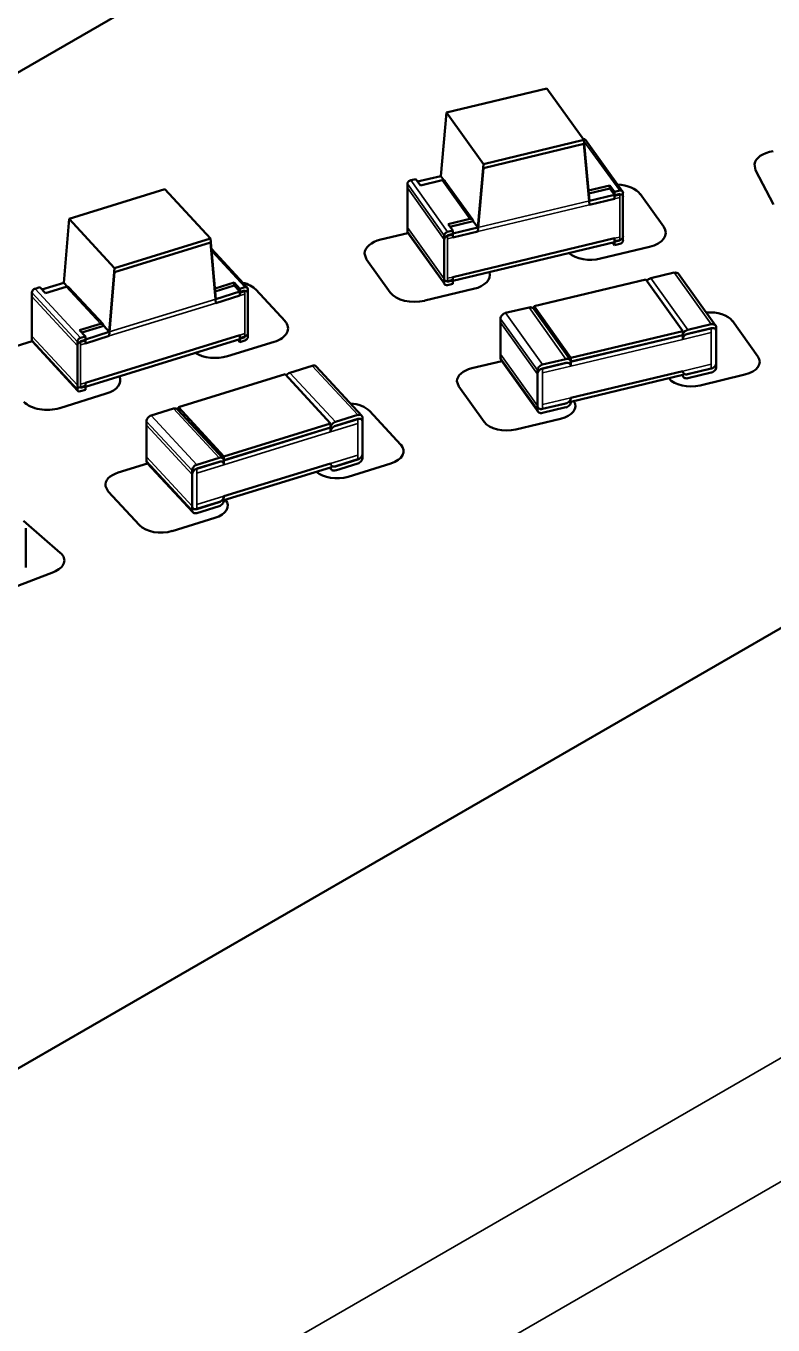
# Model space of a CAD drawing. Header units: inches. Extents: x -24.6 to 49, y -43 to 20.8.
# Drawn here: x 14.621 to 15.351, y 13.016 to 14.285 of the extents above; entities that cross this region are included whole.
import ezdxf

# ---------------------------------------------------------------- set-up
doc = ezdxf.new("R2010")
doc.units = ezdxf.units.IN
doc.header["$MEASUREMENT"] = 0
doc.layers.add('Visible (ANSI)', color=7, linetype='Continuous', lineweight=50)
doc.layers.add('Visible Narrow (ANSI)', color=7, linetype='Continuous', lineweight=35)

msp = doc.modelspace()

# ---------------------------------------------------------------- linework, layer by layer
at = {"layer": 'Visible (ANSI)'}
for p, q in [((12.3169, 12.9139), (14.8737, 14.3901)), ((15.0321, 14.2007), (15.1303, 14.2242)), ((15.1303, 14.2242), (15.1664, 14.1738)), ((15.0266, 14.1386), (15.0321, 14.2007)), ((15.0321, 14.2007), (15.0682, 14.1503)), ((15.0682, 14.1503), (15.1664, 14.1738)), ((15.0682, 14.1464), (15.1664, 14.1699)), ((15.1664, 14.1738), (15.1719, 14.1143)), ((15.1664, 14.1699), (15.1719, 14.1105)), ((15.2042, 14.1234), (15.1681, 14.1738)), ((15.0628, 14.0882), (15.0682, 14.1503)), ((15.0628, 14.0844), (15.0682, 14.1464)), ((15.334, 14.1443), (15.333, 14.1501)), ((15.3516, 14.1109), (15.334, 14.1443)), ((16.121, 14.1371), (13.5069, 12.6279)), ((14.9939, 14.0884), (14.9939, 14.1308)), ((14.9939, 14.0845), (14.9939, 14.1269)), ((14.9972, 14.1345), (15.0021, 14.1356)), ((15.0021, 14.1356), (15.0066, 14.1293)), ((15.0038, 14.1332), (15.0266, 14.1386)), ((15.0066, 14.1293), (15.0279, 14.1344)), ((15.0266, 14.1386), (15.0297, 14.1344)), ((15.0579, 14.0958), (15.0307, 14.1336)), ((15.1919, 14.1294), (15.171, 14.1244)), ((15.1964, 14.1231), (15.1919, 14.1294)), ((15.1919, 14.1294), (15.1919, 14.1265)), ((14.6634, 14.0967), (14.7571, 14.1256)), ((14.7571, 14.1256), (14.8017, 14.0775)), ((15.1712, 14.1215), (15.1919, 14.1265)), ((15.1719, 14.1143), (15.1964, 14.1202)), ((15.1719, 14.1105), (15.1964, 14.1163)), ((15.1919, 14.1265), (15.1964, 14.1202)), ((15.1964, 14.1231), (15.2014, 14.1243)), ((15.1964, 14.1231), (15.1964, 14.1202)), ((15.1964, 14.1192), (15.2014, 14.1204)), ((15.1964, 14.1192), (15.1964, 14.1163)), ((15.2046, 14.0797), (15.2046, 14.1221)), ((15.2046, 14.0759), (15.2046, 14.1183)), ((15.2213, 14.1211), (15.2445, 14.0888)), ((14.6582, 14.0343), (14.6634, 14.0967)), ((14.6634, 14.0967), (14.7079, 14.0486)), ((15.055, 14.0966), (15.0337, 14.0915)), ((15.0337, 14.0915), (15.0382, 14.0852)), ((15.0355, 14.0891), (15.0583, 14.0945)), ((15.0583, 14.0945), (15.0628, 14.0882)), ((14.7079, 14.0486), (14.8017, 14.0775)), ((14.8017, 14.0775), (14.8069, 14.0183)), ((14.968, 14.0766), (14.9945, 14.0829)), ((15.0304, 14.0328), (14.9943, 14.0832)), ((15.03, 14.038), (15.03, 14.0804)), ((15.03, 14.0341), (15.03, 14.0765)), ((15.0333, 14.0841), (15.0382, 14.0852)), ((15.0333, 14.0802), (15.0382, 14.0814)), ((15.0382, 14.0823), (15.0628, 14.0882)), ((15.0382, 14.0823), (15.0382, 14.0852)), ((15.0382, 14.0785), (15.0628, 14.0844)), ((15.0382, 14.0785), (15.0382, 14.0814)), ((15.0382, 14.0399), (15.1964, 14.0778)), ((15.1964, 14.0778), (15.1964, 14.0749)), ((15.1964, 14.0749), (15.2014, 14.076)), ((14.7079, 14.0447), (14.8017, 14.0736)), ((14.8017, 14.0736), (14.8069, 14.0145)), ((14.8376, 14.0294), (14.8026, 14.0673)), ((15.0382, 14.0361), (15.1964, 14.0739)), ((15.2305, 14.0693), (15.1828, 14.0579)), ((15.1964, 14.071), (15.1947, 14.0735)), ((15.1964, 14.0739), (15.1964, 14.071)), ((15.1964, 14.071), (15.2014, 14.0722)), ((14.954, 14.0571), (14.952, 14.0628)), ((14.9772, 14.0248), (14.954, 14.0571)), ((14.7027, 13.9862), (14.7079, 14.0486)), ((14.7027, 13.9823), (14.7079, 14.0447)), ((15.0382, 14.037), (15.0382, 14.0399)), ((15.2317, 14.0387), (15.2546, 14.0442)), ((15.2951, 13.9925), (15.2589, 14.0429)), ((14.6301, 14.0285), (14.6347, 14.03)), ((14.6347, 14.03), (14.6403, 14.024)), ((14.6368, 14.0277), (14.6582, 14.0343)), ((14.6403, 14.024), (14.6606, 14.0302)), ((14.6582, 14.0343), (14.6618, 14.0304)), ((14.6966, 13.9937), (14.6632, 14.0297)), ((14.8248, 14.0345), (14.806, 14.0287)), ((14.8062, 14.0259), (14.8248, 14.0316)), ((14.8069, 14.0183), (14.8303, 14.0256)), ((14.8303, 14.0285), (14.8248, 14.0345)), ((14.8248, 14.0345), (14.8248, 14.0316)), ((14.8248, 14.0316), (14.8303, 14.0256)), ((14.8303, 14.0285), (14.835, 14.0299)), ((14.8303, 14.0285), (14.8303, 14.0256)), ((14.8303, 14.0246), (14.835, 14.0261)), ((14.8381, 13.9856), (14.8381, 14.028)), ((14.8459, 14.0276), (14.8744, 13.9968)), ((15.0587, 14.0282), (15.0109, 14.0168)), ((15.0333, 14.0358), (15.0382, 14.037)), ((15.0333, 14.032), (15.0382, 14.0332)), ((15.0382, 14.0332), (15.0382, 14.0361)), ((15.1177, 14.0114), (15.2268, 14.0375)), ((15.263, 13.9871), (15.2268, 14.0375)), ((14.6269, 13.9822), (14.6269, 14.0247)), ((14.6269, 13.9784), (14.6269, 14.0208)), ((14.8069, 14.0145), (14.8303, 14.0217)), ((14.8303, 14.0246), (14.8303, 14.0217)), ((14.8381, 13.9817), (14.8381, 14.0241)), ((15.0899, 14.0048), (15.1128, 14.0102)), ((15.1532, 13.9586), (15.1171, 14.009)), ((15.1538, 13.961), (15.1177, 14.0114)), ((15.1177, 14.0082), (15.1177, 14.0114)), ((14.694, 13.9941), (14.6737, 13.9879)), ((14.6737, 13.9879), (14.6793, 13.9819)), ((14.6758, 13.9856), (14.6972, 13.9922)), ((14.6972, 13.9922), (14.7027, 13.9862)), ((15.0849, 13.9645), (15.0849, 13.9992)), ((15.0849, 13.9607), (15.0849, 13.9954)), ((15.1538, 13.961), (15.263, 13.9871)), ((15.263, 13.9828), (15.263, 13.9871)), ((15.2679, 13.9883), (15.2908, 13.9938)), ((15.2679, 13.9844), (15.2908, 13.9899)), ((15.2957, 13.9559), (15.2957, 13.9906)), ((15.3116, 13.997), (15.3364, 13.9623)), ((14.6013, 13.969), (14.6273, 13.9771)), ((14.672, 13.9288), (14.6275, 13.9769)), ((14.6715, 13.9341), (14.6715, 13.9766)), ((14.6746, 13.9804), (14.6793, 13.9819)), ((14.6746, 13.9766), (14.6793, 13.978)), ((14.6793, 13.979), (14.7027, 13.9862)), ((14.6793, 13.9365), (14.8303, 13.9831)), ((14.6793, 13.9751), (14.7027, 13.9823)), ((14.6793, 13.979), (14.6793, 13.9819)), ((14.6793, 13.9327), (14.8303, 13.9793)), ((14.6793, 13.9751), (14.6793, 13.978)), ((14.8638, 13.9766), (14.8182, 13.9625)), ((14.8303, 13.9764), (14.8282, 13.9786)), ((14.8303, 13.9831), (14.8303, 13.9803)), ((14.8303, 13.9803), (14.835, 13.9817)), ((14.8303, 13.9793), (14.8303, 13.9764)), ((14.8303, 13.9764), (14.835, 13.9778)), ((15.1538, 13.9572), (15.263, 13.9832)), ((15.263, 13.9789), (15.263, 13.9832)), ((15.2957, 13.952), (15.2957, 13.9867)), ((14.6715, 13.9303), (14.6715, 13.9727)), ((14.879, 13.9464), (14.9009, 13.9532)), ((14.9494, 13.9043), (14.9048, 13.9524)), ((15.057, 13.9508), (15.0862, 13.9578)), ((15.1217, 13.9083), (15.0855, 13.9587)), ((15.126, 13.9544), (15.1489, 13.9598)), ((15.126, 13.9505), (15.1489, 13.956)), ((15.1538, 13.9567), (15.1538, 13.961)), ((15.1538, 13.9528), (15.1538, 13.9572)), ((15.1538, 13.9572), (15.1538, 13.9572)), ((15.2679, 13.9449), (15.2908, 13.9504)), ((14.6793, 13.9336), (14.6793, 13.9365)), ((14.7702, 13.9128), (14.8744, 13.945)), ((14.9189, 13.8969), (14.8744, 13.945)), ((15.0442, 13.933), (15.0424, 13.9382)), ((15.1211, 13.9141), (15.1211, 13.9488)), ((15.1211, 13.9103), (15.1211, 13.945)), ((15.1538, 13.922), (15.263, 13.948)), ((15.1538, 13.9181), (15.263, 13.9442)), ((15.2636, 13.9423), (15.2623, 13.944)), ((15.2679, 13.941), (15.2908, 13.9465)), ((15.3236, 13.9445), (15.28, 13.934)), ((14.6997, 13.926), (14.6542, 13.9119)), ((14.6746, 13.9322), (14.6793, 13.9336)), ((14.6746, 13.9283), (14.6793, 13.9298)), ((14.6793, 13.9298), (14.6793, 13.9327)), ((15.0691, 13.8984), (15.0442, 13.933)), ((14.7436, 13.9046), (14.7655, 13.9114)), ((14.8147, 13.8647), (14.7702, 13.9128)), ((14.7702, 13.9098), (14.7702, 13.9128)), ((15.126, 13.911), (15.1489, 13.9164)), ((15.126, 13.9071), (15.1489, 13.9126)), ((14.7389, 13.8641), (14.7389, 13.8988)), ((14.8139, 13.8625), (14.7694, 13.9106)), ((14.9236, 13.8983), (14.9455, 13.9051)), ((14.9236, 13.8944), (14.9455, 13.9012)), ((14.9501, 13.8674), (14.9501, 13.9022)), ((14.9501, 13.8636), (14.9501, 13.8983)), ((14.9568, 13.9092), (14.9875, 13.8761)), ((15.1436, 13.9014), (15.0999, 13.891)), ((14.7389, 13.8603), (14.7389, 13.895)), ((14.8147, 13.8647), (14.9189, 13.8969)), ((14.8147, 13.8609), (14.9189, 13.893)), ((14.9189, 13.8925), (14.9189, 13.8969)), ((14.9189, 13.8887), (14.9189, 13.893)), ((14.7882, 13.8565), (14.81, 13.8633)), ((14.8147, 13.8604), (14.8147, 13.8647)), ((14.8147, 13.8565), (14.8147, 13.8609)), ((14.8147, 13.8609), (14.8147, 13.8609)), ((14.9236, 13.8549), (14.9455, 13.8617)), ((14.7113, 13.8489), (14.7401, 13.8577)), ((14.7843, 13.81), (14.7397, 13.8581)), ((14.7835, 13.816), (14.7835, 13.8507)), ((14.7882, 13.8527), (14.81, 13.8594)), ((14.8147, 13.8257), (14.9189, 13.8578)), ((14.8147, 13.8218), (14.9189, 13.8539)), ((14.9197, 13.8518), (14.918, 13.8536)), ((14.9236, 13.851), (14.9455, 13.8578)), ((14.9778, 13.8576), (14.9361, 13.8448)), ((14.7016, 13.8304), (14.699, 13.8355)), ((14.7835, 13.8122), (14.7835, 13.8469)), ((14.7323, 13.7973), (14.7016, 13.8304)), ((14.7882, 13.8131), (14.81, 13.8199)), ((14.7882, 13.8093), (14.81, 13.816)), ((14.6187, 13.8017), (14.6548, 13.7705)), ((14.8059, 13.8046), (14.7642, 13.7917)), ((14.6213, 13.7599), (14.6213, 13.7946)), ((14.6213, 13.756), (14.6213, 13.7907)), ((14.6483, 13.7516), (14.609, 13.7365))]:
    msp.add_line(p, q, dxfattribs=at)
for centre, major_axis, ratio, start_param, end_param in [((15.1652, 14.1718), (0.00288, 0.00207), 0.754344, 0, 0.909344), ((15.3587, 14.1487), (-0.0258, 0), 0.57735, 5.006919, 6.185002), ((14.9972, 14.1316), (0.00288, 0.00207), 0.754344, 1.074737, 2.645534), ((15.0279, 14.1315), (0.00288, 0.00207), 0.754344, 0, 1.074737), ((15.1975, 14.1153), (0.0258, 0), 0.57735, 0.3927, 1.497814), ((15.2014, 14.1214), (0.00288, 0.00207), 0.754344, 5.787126, 7.357923), ((15.2014, 14.1175), (0.00288, 0.00207), 0.754344, 5.787126, 7.357923), ((15.055, 14.0937), (0.00288, 0.00207), 0.754344, 5.787126, 7.357923), ((15.2206, 14.0831), (0.0258, 0), 0.57735, 5.105089, 6.675885), ((14.9779, 14.0628), (-0.0258, 0), 0.57735, 5.105095, 6.283178), ((14.9972, 14.0853), (-0.00288, -0.00207), 0.754344, 5.787126, 6.283185), ((15.0333, 14.0812), (0.00288, 0.00207), 0.754344, 1.074737, 2.645534), ((15.0333, 14.0773), (0.00288, 0.00207), 0.754344, 1.074737, 2.645534), ((15.2014, 14.0789), (-0.00288, -0.00207), 0.754344, 1.074737, 2.645534), ((15.2014, 14.0751), (-0.00288, -0.00207), 0.754344, 1.074737, 2.645534), ((15.1729, 14.0716), (-0.0258, 0), 0.57735, 0.603435, 1.963496), ((15.0333, 14.0387), (-0.00288, -0.00207), 0.754344, 5.787126, 7.357923), ((15.0488, 14.042), (0.0258, 0), 0.57735, 5.105089, 6.46515), ((15.2317, 14.0343), (0.00432, 0.0031), 0.754344, 1.074737, 1.986137), ((15.2546, 14.0398), (0.00432, 0.0031), 0.754344, 0, 1.074737), ((14.6301, 14.0256), (0.0026, 0.00241), 0.720086, 0.982801, 2.553598), ((14.6606, 14.0273), (0.0026, 0.00241), 0.720086, 0, 0.982801), ((14.8231, 14.0206), (0.0258, 0), 0.57735, 0.49087, 1.17302), ((14.835, 14.027), (0.0026, 0.00241), 0.720086, 5.69519, 7.265987), ((14.835, 14.0232), (0.0026, 0.00241), 0.720086, 5.69519, 7.265987), ((15.0333, 14.0349), (-0.00288, -0.00207), 0.754344, 5.787126, 7.357923), ((15.001, 14.0305), (-0.0258, 0), 0.57735, 0.3927, 1.963496), ((15.0899, 14.0004), (0.00432, 0.0031), 0.754344, 1.074737, 2.645534), ((15.1128, 14.0059), (0.00432, 0.0031), 0.754344, 0, 1.074737), ((15.2897, 13.9917), (0.0236, 0), 0.57735, 0.392709, 1.729596), ((14.694, 13.9912), (0.0026, 0.00241), 0.720086, 5.69519, 7.265987), ((14.8516, 13.9897), (0.0258, 0), 0.57735, 5.203255, 6.77406), ((15.2679, 13.9839), (0.00432, 0.0031), 0.754344, 1.074737, 2.645534), ((15.2908, 13.9894), (0.00432, 0.0031), 0.754344, 5.787126, 7.357923), ((15.2908, 13.9856), (0.00432, 0.0031), 0.754344, 5.787126, 7.357923), ((14.6301, 13.9793), (-0.0026, -0.00241), 0.720086, 5.69519, 6.283185), ((14.6746, 13.9775), (0.0026, 0.00241), 0.720086, 0.982801, 2.553598), ((14.6746, 13.9737), (0.0026, 0.00241), 0.720086, 0.982801, 2.553598), ((14.835, 13.9846), (-0.0026, -0.00241), 0.720086, 0.982801, 2.553598), ((14.835, 13.9807), (-0.0026, -0.00241), 0.720086, 0.982801, 2.553598), ((15.2679, 13.9801), (0.00432, 0.0031), 0.754344, 1.074737, 2.645534), ((14.806, 13.9757), (-0.0258, 0), 0.57735, 0.722461, 2.061673), ((15.3146, 13.9571), (0.0236, 0), 0.57735, 5.105091, 6.675879), ((14.9009, 13.9488), (0.0039, 0.00361), 0.720086, 0, 0.982801), ((15.066, 13.9382), (-0.0236, 0), 0.57735, 5.105072, 6.283197), ((15.0899, 13.9618), (-0.00432, -0.0031), 0.754344, 5.787126, 6.283185), ((15.126, 13.95), (0.00432, 0.0031), 0.754344, 1.074737, 2.645534), ((15.126, 13.9462), (0.00432, 0.0031), 0.754344, 1.074737, 2.645534), ((15.1489, 13.9555), (0.00432, 0.0031), 0.754344, 5.787126, 7.357923), ((15.1489, 13.9516), (0.00432, 0.0031), 0.754344, 5.787126, 7.357923), ((15.2908, 13.9547), (-0.00432, -0.0031), 0.754344, 1.074737, 2.645534), ((15.2908, 13.9508), (-0.00432, -0.0031), 0.754344, 1.074737, 2.645534), ((14.6876, 13.9391), (0.0258, 0), 0.57735, 5.203255, 6.542475), ((14.879, 13.9421), (0.0039, 0.00361), 0.720086, 0.982801, 1.851842), ((15.2709, 13.9466), (-0.0236, 0), 0.57735, 0.429765, 1.963483), ((15.2679, 13.9492), (-0.00432, -0.0031), 0.754344, 5.787126, 7.357923), ((15.2679, 13.9454), (-0.00432, -0.0031), 0.754344, 5.787126, 7.357923), ((14.6746, 13.9351), (-0.0026, -0.00241), 0.720086, 5.69519, 7.265987), ((14.6746, 13.9312), (-0.0026, -0.00241), 0.720086, 5.69519, 7.265987), ((14.642, 13.925), (-0.0258, 0), 0.57735, 0.49087, 2.061673), ((14.7655, 13.907), (0.0039, 0.00361), 0.720086, 0, 0.982801), ((14.936, 13.9027), (0.0236, 0), 0.57735, 0.490878, 1.47484), ((15.126, 13.9153), (-0.00432, -0.0031), 0.754344, 5.787126, 7.357923), ((15.1345, 13.914), (0.0236, 0), 0.57735, 5.105091, 6.638822), ((15.1489, 13.9208), (-0.00432, -0.0031), 0.754344, 1.074737, 2.645534), ((15.1489, 13.9169), (-0.00432, -0.0031), 0.754344, 1.074737, 2.645534), ((14.7436, 13.9003), (0.0039, 0.00361), 0.720086, 0.982801, 2.553598), ((14.9236, 13.894), (0.0039, 0.00361), 0.720086, 0.982801, 2.553598), ((14.9455, 13.9007), (0.0039, 0.00361), 0.720086, 5.69519, 7.265987), ((14.9455, 13.8969), (0.0039, 0.00361), 0.720086, 5.69519, 7.265987), ((15.0909, 13.9036), (-0.0236, 0), 0.57735, 0.392709, 1.963483), ((15.126, 13.9114), (-0.00432, -0.0031), 0.754344, 5.787126, 7.357923), ((14.9236, 13.8901), (0.0039, 0.00361), 0.720086, 0.982801, 2.553598), ((14.9666, 13.8697), (0.0236, 0), 0.57735, 5.203276, 6.774051), ((14.7436, 13.8617), (-0.0039, -0.00361), 0.720086, 5.69519, 6.283185), ((14.81, 13.8589), (0.0039, 0.00361), 0.720086, 5.69519, 7.265987), ((14.9455, 13.866), (-0.0039, -0.00361), 0.720086, 0.982801, 2.553598), ((14.9455, 13.8621), (-0.0039, -0.00361), 0.720086, 0.982801, 2.553598), ((14.7225, 13.8368), (-0.0236, 0), 0.57735, 5.203262, 6.381358), ((14.7882, 13.8522), (0.0039, 0.00361), 0.720086, 0.982801, 2.553598), ((14.7882, 13.8483), (0.0039, 0.00361), 0.720086, 0.982801, 2.553598), ((14.81, 13.8551), (0.0039, 0.00361), 0.720086, 5.69519, 7.265987), ((14.925, 13.8568), (-0.0236, 0), 0.57735, 0.554668, 2.061666), ((14.9236, 13.8592), (-0.0039, -0.00361), 0.720086, 5.69519, 7.265987), ((14.9236, 13.8554), (-0.0039, -0.00361), 0.720086, 5.69519, 7.265987), ((14.7948, 13.8166), (0.0236, 0), 0.57735, 5.203276, 6.710257), ((14.81, 13.8242), (-0.0039, -0.00361), 0.720086, 0.982801, 2.553598), ((14.7882, 13.8175), (-0.0039, -0.00361), 0.720086, 5.69519, 7.265987), ((14.7882, 13.8136), (-0.0039, -0.00361), 0.720086, 5.69519, 7.265987), ((14.81, 13.8204), (-0.0039, -0.00361), 0.720086, 0.982801, 2.553598), ((14.7531, 13.8038), (-0.0236, 0), 0.57735, 0.490878, 2.061666), ((14.6352, 13.763), (0.0236, 0), 0.57735, 5.301437, 6.872235)]:
    msp.add_ellipse(centre, major_axis=major_axis, ratio=ratio, start_param=start_param, end_param=end_param, dxfattribs=at)
at = {"layer": 'Visible Narrow (ANSI)'}
for p, q in [((15.2014, 14.1243), (15.1665, 14.1728)), ((15.03, 14.0804), (14.9939, 14.1308)), ((15.03, 14.0765), (14.9939, 14.1269)), ((15.0333, 14.0841), (14.9972, 14.1345)), ((15.055, 14.0966), (15.0279, 14.1344)), ((15.1719, 14.1143), (15.0628, 14.0882)), ((15.1964, 14.1202), (15.2014, 14.1214)), ((15.1964, 14.1163), (15.2014, 14.1175)), ((15.2014, 14.0789), (15.2014, 14.1214)), ((15.2014, 14.0751), (15.2014, 14.1175)), ((15.1719, 14.1105), (15.0628, 14.0844)), ((15.03, 14.038), (14.9939, 14.0884)), ((15.03, 14.0341), (14.9939, 14.0845)), ((15.0333, 14.0812), (15.0382, 14.0823)), ((15.0333, 14.0387), (15.0333, 14.0812)), ((15.0333, 14.0773), (15.0382, 14.0785)), ((15.0333, 14.0349), (15.0333, 14.0773)), ((15.1964, 14.0778), (15.2014, 14.0789)), ((14.835, 14.0299), (14.8028, 14.0647)), ((15.1964, 14.0739), (15.2014, 14.0751)), ((15.0333, 14.0387), (15.0382, 14.0399)), ((15.2679, 13.9883), (15.2317, 14.0387)), ((15.2908, 13.9938), (15.2546, 14.0442)), ((14.6746, 13.9804), (14.6301, 14.0285)), ((14.694, 13.9941), (14.6606, 14.0302)), ((14.8303, 14.0256), (14.835, 14.027)), ((14.835, 13.9846), (14.835, 14.027)), ((15.0333, 14.0349), (15.0382, 14.0361)), ((14.6715, 13.9766), (14.6269, 14.0247)), ((14.6715, 13.9727), (14.6269, 14.0208)), ((14.8069, 14.0183), (14.7027, 13.9862)), ((14.8069, 14.0145), (14.7027, 13.9823)), ((14.8303, 14.0217), (14.835, 14.0232)), ((14.835, 13.9807), (14.835, 14.0232)), ((15.126, 13.9544), (15.0899, 14.0048)), ((15.1489, 13.9598), (15.1128, 14.0102)), ((15.1211, 13.9488), (15.0849, 13.9992)), ((15.1211, 13.945), (15.0849, 13.9954)), ((15.263, 13.9828), (15.2908, 13.9894)), ((15.2908, 13.9547), (15.2908, 13.9894)), ((14.6715, 13.9341), (14.6269, 13.9822)), ((14.6715, 13.9303), (14.6269, 13.9784)), ((14.6746, 13.9775), (14.6793, 13.979)), ((14.6746, 13.9351), (14.6746, 13.9775)), ((14.6746, 13.9737), (14.6793, 13.9751)), ((14.8303, 13.9831), (14.835, 13.9846)), ((14.8303, 13.9793), (14.835, 13.9807)), ((15.1538, 13.9567), (15.263, 13.9828)), ((15.1538, 13.9528), (15.263, 13.9789)), ((15.263, 13.9789), (15.2908, 13.9856)), ((15.2908, 13.9508), (15.2908, 13.9856)), ((14.6746, 13.9312), (14.6746, 13.9737)), ((15.1211, 13.9141), (15.0849, 13.9645)), ((14.9455, 13.9051), (14.9009, 13.9532)), ((15.1211, 13.9103), (15.0849, 13.9607)), ((15.126, 13.95), (15.1538, 13.9567)), ((15.126, 13.9462), (15.1538, 13.9528)), ((15.126, 13.9153), (15.126, 13.95)), ((15.263, 13.948), (15.2908, 13.9547)), ((15.263, 13.9442), (15.2908, 13.9508)), ((14.6746, 13.9351), (14.6793, 13.9365)), ((14.9236, 13.8983), (14.879, 13.9464)), ((15.126, 13.9114), (15.126, 13.9462)), ((14.6746, 13.9312), (14.6793, 13.9327)), ((14.81, 13.8633), (14.7655, 13.9114)), ((15.126, 13.9153), (15.1538, 13.922)), ((15.126, 13.9114), (15.1538, 13.9181)), ((14.7835, 13.8507), (14.7389, 13.8988)), ((14.7882, 13.8565), (14.7436, 13.9046)), ((14.9189, 13.8925), (14.9455, 13.9007)), ((14.9455, 13.866), (14.9455, 13.9007)), ((14.7835, 13.8469), (14.7389, 13.895)), ((14.8147, 13.8604), (14.9189, 13.8925)), ((14.8147, 13.8565), (14.9189, 13.8887)), ((14.9189, 13.8887), (14.9455, 13.8969)), ((14.9455, 13.8621), (14.9455, 13.8969)), ((14.7835, 13.816), (14.7389, 13.8641)), ((14.7835, 13.8122), (14.7389, 13.8603)), ((14.7882, 13.8522), (14.8147, 13.8604)), ((14.9189, 13.8578), (14.9455, 13.866)), ((14.9189, 13.8539), (14.9455, 13.8621)), ((14.7882, 13.8483), (14.8147, 13.8565)), ((14.7882, 13.8175), (14.7882, 13.8522)), ((14.7882, 13.8136), (14.7882, 13.8483)), ((14.7882, 13.8175), (14.8147, 13.8257)), ((14.7882, 13.8136), (14.8147, 13.8218)), ((16.0721, 13.6886), (14.1899, 12.6019)), ((14.3778, 12.5898), (16.093, 13.5801))]:
    msp.add_line(p, q, dxfattribs=at)

doc.saveas('drawing.dxf')
